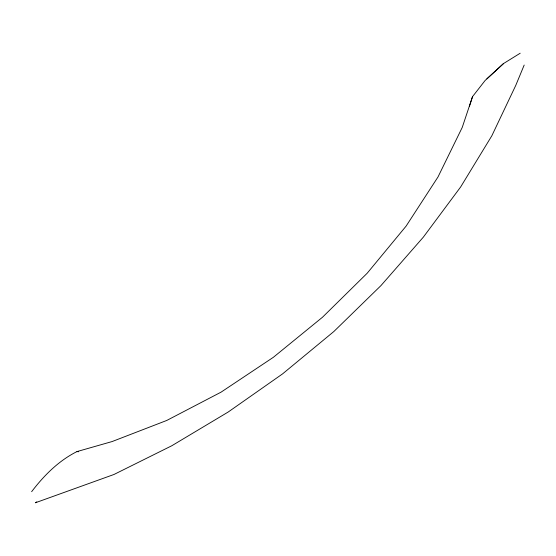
<?xml version="1.0" encoding="UTF-8"?>
<svg xmlns="http://www.w3.org/2000/svg" width="556" height="556" viewBox="0 0 556 556"><rect width="100%" height="100%" fill="white"/><g stroke="black" fill="none" stroke-linecap="round" stroke-linejoin="round"><path stroke-width="0.83" d="M469.375 106.488L472.537 96.612L485.131 80.474L503.548 63.544L520.194 53.223M472.537 96.612L462.231 127.435L438.003 176.961L406.137 226.07L367.189 273.225L322.48 317.247L273.392 357.279L221.066 392.147L166.758 420.454L112.103 441.554L76.95 451.59C58.644 460.75 43.903 475.54 31.643 491.685M524.183 65.059L515.766 85.395L491.838 135.782L460.639 186.983L423.359 237.12L380.95 285.603L333.829 331.543L282.573 373.882L228.21 412.01L171.769 445.766L114.001 474.47L35.375 502.777L36.793 501.887M486.868 78.855L503.548 63.544M76.95 451.59L78.542 451.771"/></g></svg>
